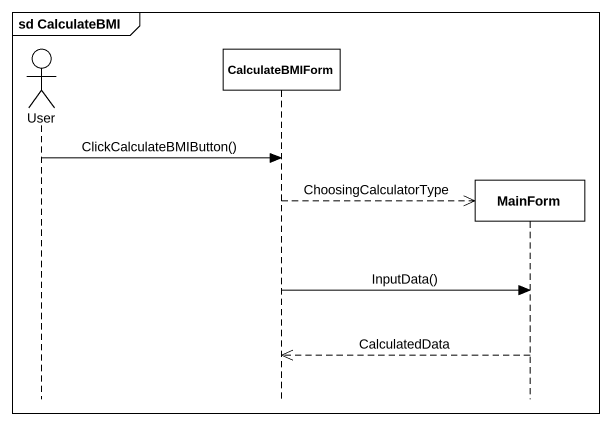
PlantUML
@startuml
mainframe sd CalculateBMI
hide footbox
actor User
participant CalculateBMIForm
participant MainForm

User -> CalculateBMIForm : ClickCalculateBMIButton()
CalculateBMIForm -->> MainForm ** : ChoosingCalculatorType
CalculateBMIForm -> MainForm : InputData()
MainForm -->> CalculateBMIForm : CalculatedData
@enduml
